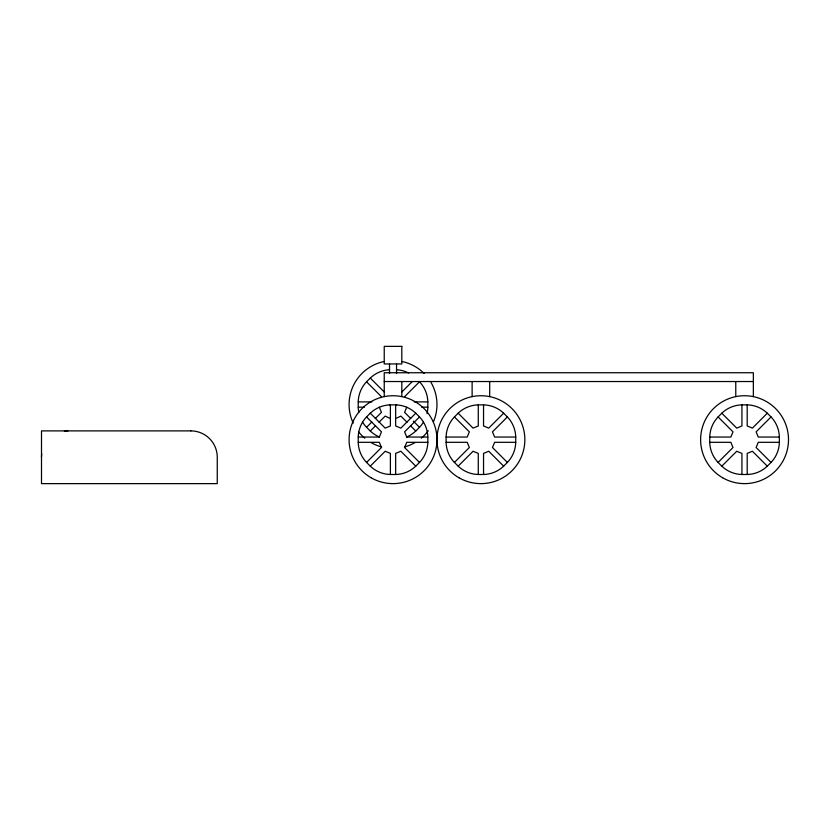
<?xml version="1.0" encoding="UTF-8"?>
<svg xmlns="http://www.w3.org/2000/svg" width="830" height="830" viewBox="0 0 830 830"><rect width="100%" height="100%" fill="white"/><g stroke="black" fill="none" stroke-linecap="round" stroke-linejoin="round"><path stroke-width="1.25" d="M389.312 369.765A30.067 30.067 0 0 0 370.284 378.055L366.549 381.79A30.067 30.067 0 0 0 358.228 401.896L358.228 407.167A30.067 30.067 0 0 0 358.84 412.572M358.228 437.047L358.228 442.317A30.067 30.067 0 0 0 366.549 462.435L370.284 466.159A30.067 30.067 0 0 0 390.391 474.49L395.661 474.49A30.067 30.067 0 0 0 415.778 466.159L419.503 462.435A30.067 30.067 0 0 0 427.834 442.317L427.834 437.047A30.067 30.067 0 0 0 419.503 416.94L415.778 413.205A30.067 30.067 0 0 0 395.661 404.874L390.391 404.874A30.067 30.067 0 0 0 370.284 413.205L366.549 416.94A30.067 30.067 0 0 0 358.228 437.047L379.32 437.047L381.468 431.849L366.549 416.94M406.742 407.167L404.594 412.365L410.736 418.507M426.983 413.631A30.067 30.067 0 0 0 427.834 407.167L427.834 401.896A30.067 30.067 0 0 0 419.503 381.79L404.594 396.699L405.206 397.497M446.104 437.047L446.104 442.317A30.067 30.067 0 0 0 454.435 462.435L458.16 466.159A30.067 30.067 0 0 0 478.277 474.49L483.548 474.49A30.067 30.067 0 0 0 503.654 466.159L507.389 462.435A30.067 30.067 0 0 0 515.721 442.317L515.721 437.047A30.067 30.067 0 0 0 507.389 416.94L503.654 413.205A30.067 30.067 0 0 0 483.548 404.874L478.277 404.874A30.067 30.067 0 0 0 458.16 413.205L454.435 416.94A30.067 30.067 0 0 0 446.104 437.047L467.197 437.047L469.355 431.849L454.435 416.94M709.754 437.047L709.754 442.317A30.067 30.067 0 0 0 718.085 462.435L721.81 466.159A30.067 30.067 0 0 0 741.927 474.49L747.197 474.49A30.067 30.067 0 0 0 767.304 466.159L771.039 462.435A30.067 30.067 0 0 0 779.36 442.317L779.36 437.047A30.067 30.067 0 0 0 771.039 416.94L767.304 413.205A30.067 30.067 0 0 0 747.197 404.874L741.927 404.874A30.067 30.067 0 0 0 721.81 413.205L718.085 416.94A30.067 30.067 0 0 0 709.754 437.047L730.846 437.047L732.994 431.849L718.085 416.94M380.856 397.497L381.468 396.699L366.549 381.79M423.476 422.107A30.067 30.067 0 0 1 419.503 427.284L415.778 431.009A30.067 30.067 0 0 1 406.503 437.057M379.559 437.057A30.067 30.067 0 0 1 370.284 431.009L366.549 427.284L371.819 422.014M375.326 418.507L381.468 412.365L379.32 407.167M401.741 392.092L412.271 381.561M370.284 431.009L375.544 425.749M379.051 422.231L385.193 416.089L389.395 418.113M366.549 462.435L381.468 447.515L379.32 442.317L358.228 442.317M415.778 413.205L400.859 428.124L395.661 425.966L395.661 404.874M370.284 466.159L385.193 451.25L390.391 453.398L390.391 474.49M419.503 416.94L404.594 431.849L406.742 437.047L427.834 437.047M454.435 462.435L469.355 447.515L467.197 442.317L446.104 442.317M503.654 413.205L488.746 428.124L483.548 425.966L483.548 404.874M458.16 466.159L473.079 451.25L478.277 453.398L478.277 474.49M507.389 416.94L492.47 431.849L494.628 437.047L515.721 437.047M718.085 462.435L732.994 447.515L730.846 442.317L709.754 442.317M767.304 413.205L752.395 428.124L747.197 425.966L747.197 404.874M721.81 466.159L736.729 451.25L741.927 453.398L741.927 474.49M771.039 416.94L756.12 431.849L758.278 437.047L779.36 437.047M396.667 418.113L400.859 416.089L407.001 422.231M384.238 381.53L753.35 381.53M358.228 401.896L371.871 401.896M414.191 401.896L427.834 401.896M358.228 407.167L364.422 407.167M421.63 407.167L427.834 407.167M427.834 442.317L406.742 442.317L404.594 447.515L419.503 462.435M515.721 442.317L494.628 442.317L492.47 447.515L507.389 462.435M779.36 442.317L758.278 442.317L756.12 447.515L771.039 462.435M721.81 413.205L736.729 428.124L741.927 425.966L741.927 404.874M767.304 466.159L752.395 451.25L747.197 453.398L747.197 474.49M458.16 413.205L473.079 428.124L478.277 425.966L478.277 404.874M503.654 466.159L488.746 451.25L483.548 453.398L483.548 474.49M370.284 378.055L384.321 392.092M413.361 421.142L419.503 427.284M410.508 425.749L415.778 431.009M370.284 413.205L385.193 428.124L390.391 425.966L390.391 404.874M415.778 466.159L400.859 451.25L395.661 453.398L395.661 474.49M753.35 396.595L753.35 372.743L384.238 372.743L384.238 396.595M735.774 381.53L735.774 396.595M489.7 381.53L489.7 396.595M472.125 381.53L472.125 396.595M401.813 381.53L401.813 396.595M396.543 363.955L396.543 373.573M389.519 363.955L389.519 373.573M41.5 457.257A26.363 26.363 0 0 1 41.728 453.823M64.418 431.123A26.363 26.363 0 0 1 67.863 430.895M431.081 382.557A43.938 43.938 0 0 1 433.374 421.941M428.28 430.77A43.938 43.938 0 0 1 421.277 438.188M415 442.587A43.938 43.938 0 0 1 404.407 446.976M381.655 446.976A43.938 43.938 0 0 1 371.062 442.587M364.775 438.188A43.938 43.938 0 0 1 358.56 431.787M353.207 423.113A43.938 43.938 0 0 1 384.134 361.496M401.928 361.496A43.938 43.938 0 0 1 424.099 373.459M396.75 369.765A30.067 30.067 0 0 1 408.609 372.971M366.549 427.284A30.067 30.067 0 0 1 362.586 422.107M396.543 404.532A3.517 3.517 0 0 1 396.429 405.445M389.633 405.445A3.517 3.517 0 0 1 389.519 404.532M401.813 346.369L384.238 346.369L384.238 363.955L401.813 363.955L401.813 346.369M190.9 430.895L41.5 430.895L41.5 483.631L217.263 483.631L217.263 457.257A26.363 26.363 0 0 0 190.9 430.895M458.938 477.738A43.938 43.938 0 0 0 524.851 439.682A43.938 43.938 0 0 0 458.938 401.627A43.938 43.938 0 0 0 458.938 477.738M371.062 477.738A43.938 43.938 0 0 0 436.974 439.682A43.938 43.938 0 0 0 371.062 401.627A43.938 43.938 0 0 0 371.062 477.738M722.588 477.738A43.938 43.938 0 0 0 788.5 439.682A43.938 43.938 0 0 0 722.588 401.627A43.938 43.938 0 0 0 722.588 477.738"/></g></svg>
